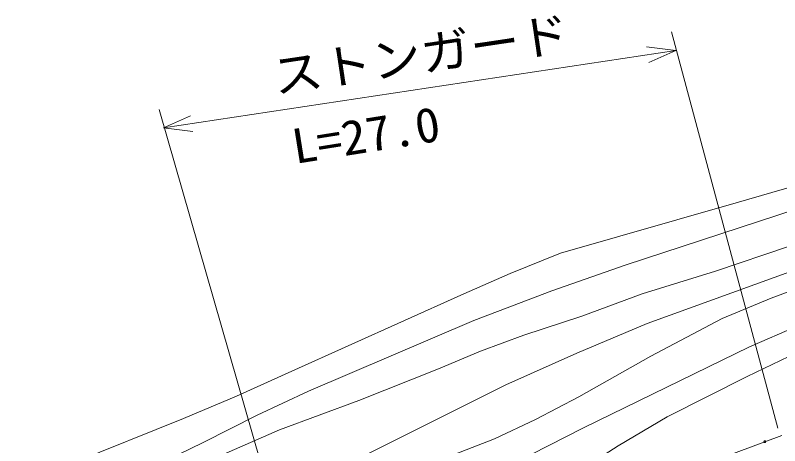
# Model space of a CAD drawing. Units: millimetres, scale not verified. Extents: x 39477 to 671106, y 19738 to 375030.
# Drawn here: x 320851 to 360584, y 304286 to 326679 of the extents above; entities that cross this region are included whole.
import ezdxf
from ezdxf.enums import TextEntityAlignment as Align

# ---------------------------------------------------------------- set-up
doc = ezdxf.new("R2010")
doc.units = ezdxf.units.MM
doc.header["$LTSCALE"] = 986.92
doc.layers.add('M-BGD', color=7, linetype='Continuous', lineweight=13)
doc.layers.add('M-STR-HTXT', color=7, linetype='Continuous', lineweight=13)
doc.styles.add('ＭＳ ゴシック', font='')
doc.styles.get('ＭＳ ゴシック').set_extended_font_data('MS Gothic')

msp = doc.modelspace()

# ---------------------------------------------------------------- linework, layer by layer
at = {"layer": 'M-BGD'}
for p, q in [((358328.7, 316915.8), (361548.2, 317854.7)), ((349185.6, 314298.6), (358328.7, 316915.8)), ((361558.5, 316626.2), (352559.2, 313680.1)), ((346565.4, 313252.3), (349185.6, 314298.6)), ((357239.6, 313358.4), (361048, 314643.7)), ((362685.7, 313898), (353693.6, 310643.1)), ((352559.2, 313680.1), (348744.6, 312339.5)), ((344005.1, 312123.4), (346565.4, 313252.3)), ((353440.8, 312184.1), (357239.6, 313358.4)), ((360143.7, 311961), (362803.1, 312956.4)), ((348744.6, 312339.5), (344685, 310804.3)), ((335217.5, 308169.8), (344005.1, 312123.4)), ((350291, 311031.2), (353440.8, 312184.1)), ((357592.9, 310901.4), (360143.7, 311961)), ((344685, 310804.3), (336093.6, 307125.7)), ((347284.8, 310033.3), (350291, 311031.2)), ((353891.4, 308936.5), (357592.9, 310901.4)), ((353693.6, 310643.1), (350035.2, 309107.7)), ((359017.3, 309427.3), (361794.7, 310640.9)), ((345027.1, 309206.1), (347284.8, 310033.3)), ((358885.7, 307893.7), (362958.5, 309833.9)), ((342842.5, 308293.6), (345027.1, 309206.1)), ((350385.4, 305211.9), (359017.3, 309427.3)), ((350035.2, 309107.7), (346350.4, 307451.8)), ((350148.3, 306824.5), (353891.4, 308936.5)), ((332346.9, 306856.6), (335217.5, 308169.8)), ((338710.1, 306644.2), (342842.5, 308293.6)), ((354739.1, 305796.6), (358885.7, 307893.7)), ((346350.4, 307451.8), (338032.7, 303298.4)), ((329595.3, 305706.7), (332346.9, 306856.6)), ((336093.6, 307125.7), (333426.6, 305881.5)), ((347898.5, 305656.6), (350148.3, 306824.5)), ((334593.1, 305106.5), (338710.1, 306644.2)), ((320851.3, 302191.8), (329595.3, 305706.7)), ((333426.6, 305881.5), (330610, 304453)), ((345754.2, 304652.5), (347898.5, 305656.6)), ((352193.2, 304286.8), (354739.1, 305796.6)), ((341887.9, 300899.7), (350385.4, 305211.9)), ((331692, 303842.2), (334593.1, 305106.5)), ((335997.5, 295624.1), (360686.2, 304825.4)), ((330610, 304453), (328661.9, 303498.4)), ((337050.9, 301272), (345754.2, 304652.5)), ((349969.7, 302858.6), (352193.2, 304286.8))]:
    msp.add_line(p, q, dxfattribs=at)
msp.add_circle((359804.5, 304496.9), 49.3, dxfattribs=at)
at = {"layer": 'M-STR-HTXT'}
for p, q in [((354951.9, 325813.5), (360482.5, 305200.6)), ((353656.8, 325042.3), (355181.7, 324854.3)), ((328551.2, 320820.4), (355181.7, 324854.3)), ((355181.7, 324854.3), (353780.9, 324223.1)), ((335163.2, 298034.9), (328321.4, 321779.6)), ((328551.2, 320820.4), (329952, 321451.6)), ((330076.1, 320632.4), (328551.2, 320820.4))]:
    msp.add_line(p, q, dxfattribs=at)

# ---------------------------------------------------------------- texts
at = {"layer": 'M-STR-HTXT', "style": 'ＭＳ ゴシック', "width": 1.05}
for s, rotation, p in [('ストンガード', 8.5, (334455.3, 322050.6)), ('L=27.0', 9.1, (335479.8, 318408))]:
    msp.add_text(s, height=1809, rotation=rotation, dxfattribs=at).set_placement(p, align=Align.BOTTOM_LEFT)

doc.saveas('drawing.dxf')
